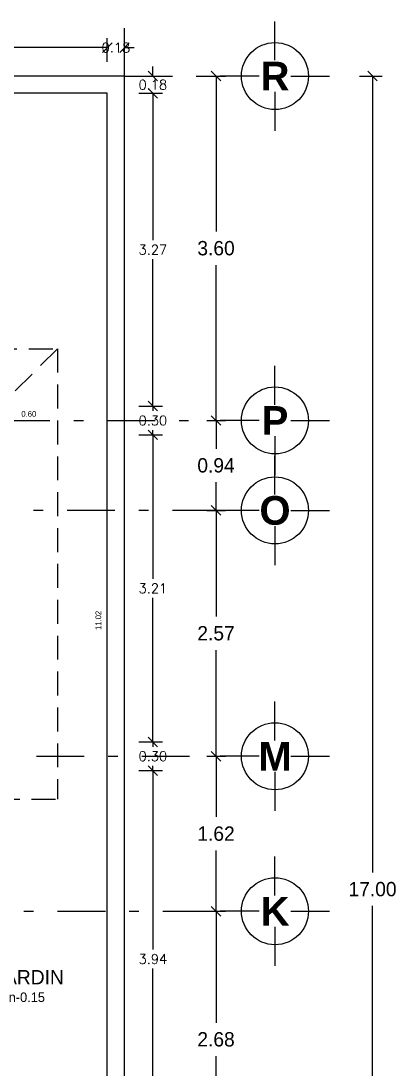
# Model space of a CAD drawing. Extents: x 12 to 127, y -37 to 29.
# Drawn here: x 52.16 to 56.09, y 6.72 to 17.68 of the extents above; entities that cross this region are included whole.
import ezdxf
from ezdxf.enums import TextEntityAlignment as Align

# ---------------------------------------------------------------- set-up
doc = ezdxf.new("R2010")
doc.units = 0
doc.header["$PDMODE"] = 34
doc.linetypes.add('DASHDOT', pattern=[1, 0.5, -0.25, 0, -0.25])
doc.linetypes.add('HIDDEN', pattern=[0.375, 0.25, -0.125])
doc.layers.get('0').update_dxf_attribs({"linetype": 'CONTINUOUS'})
doc.layers.get('DEFPOINTS').update_dxf_attribs({"linetype": 'CONTINUOUS'})
for name, color, linetype in [('CEXT', 5, 'CONTINUOUS'), ('CEXT2', 5, 'CONTINUOUS'), ('CINT', 7, 'CONTINUOUS'), ('EJES', 10, 'DASHDOT'), ('MBAJOS', 4, 'CONTINUOUS'), ('NIVELES', 7, 'CONTINUOUS'), ('PROY', 3, 'HIDDEN'), ('TEJES', 7, 'CONTINUOUS'), ('TEXTOS', 7, 'CONTINUOUS')]:
    doc.layers.add(name, color=color, linetype=linetype)
doc.styles.add('EJES', font='swisseb.ttf')
doc.styles.add('LETER', font='simplex.shx')
doc.styles.add('STYLE1', font='ZURCHBXC.TTF')
doc.dimstyles.new('CEXT', dxfattribs={"dimtxt": 0.15, "dimasz": 0.1, "dimexe": 0.1, "dimexo": 0.15, "dimgap": 0.1, "dimtad": 0, "dimtih": 1, "dimtoh": 1, "dimzin": 0, "dimtxsty": 'STANDARD', "dimblk": 'COT', "dimblk1": 'OBLIQUE', "dimblk2": 'OBLIQUE', "dimsah": 1, "dimcen": 0.09, "dimse1": 1, "dimclrt": 7, "dimazin": 3, "dimtfac": 1, "dimtix": 1, "dimtmove": 0, "dimatfit": 3, "dimtolj": 1, "dimtzin": 0})
doc.dimstyles.new('CINT', dxfattribs={"dimtxt": 0.08, "dimasz": 0.02, "dimexe": 0.05, "dimexo": 0.2, "dimgap": 0.02, "dimtad": 0, "dimtih": 1, "dimtoh": 1, "dimzin": 0, "dimtxsty": 'STANDARD', "dimblk": 'COT', "dimcen": 0.09, "dimazin": 3, "dimtfac": 1, "dimtix": 1, "dimtofl": 0, "dimtmove": 0, "dimatfit": 3, "dimtolj": 1, "dimtzin": 0})
doc.dimstyles.new('CONS', dxfattribs={"dimtxt": 0.1, "dimasz": 0.1, "dimexe": 0.1, "dimexo": 0.15, "dimgap": 0.05, "dimtad": 0, "dimtih": 1, "dimtoh": 1, "dimzin": 0, "dimtxsty": 'LETER', "dimblk1": 'OBLIQUE', "dimblk2": 'OBLIQUE', "dimsah": 1, "dimcen": 0.09, "dimclrt": 7, "dimaunit": 1, "dimazin": 3, "dimtfac": 1, "dimtix": 1, "dimtofl": 0, "dimtmove": 0, "dimatfit": 3, "dimtolj": 1, "dimtzin": 0})

# ---------------------------------------------------------------- blocks, each defined once
blk = doc.blocks.new('_OBLIQUE')
at = {"color": 0, "linetype": 'BYBLOCK'}
blk.add_line((-0.5, -0.5), (0.5, 0.5), dxfattribs=at)
blk = doc.blocks.new('*D42')
at = {"color": 0, "linetype": 'BYBLOCK'}
for p, q in [((54.064, 17.1), (54.302, 17.1)), ((54.202, 17.1), (54.202, 15.475)), ((54.202, 13.5), (54.202, 15.125))]:
    blk.add_line(p, q, dxfattribs=at)
at = {"layer": 'DEFPOINTS', "color": 0, "linetype": 'BYBLOCK'}
for p in [(53.914, 17.1), (54.202, 17.1), (53.955, 13.5)]:
    blk.add_point(p, dxfattribs=at)
at = {"color": 0, "linetype": 'BYBLOCK', "xscale": 0.1, "yscale": 0.1, "zscale": 0.1}
for p, rotation in [((54.202, 17.1), 90), ((54.202, 13.5), 270)]:
    blk.add_blockref('_OBLIQUE', p, dxfattribs=dict(at, rotation=rotation))
at = {"color": 7, "linetype": 'BYBLOCK', "insert": (54.202, 15.3), "char_height": 0.15, "attachment_point": 5}
blk.add_mtext('\\A1;3.60', dxfattribs=at)
blk = doc.blocks.new('COT')
blk.add_circle((0, 0), 1)
blk = doc.blocks.new('*D41')
at = {"color": 0, "linetype": 'BYBLOCK'}
for p, q in [((54.105, 13.5), (54.302, 13.5)), ((54.202, 13.5), (54.202, 13.205)), ((54.202, 12.56), (54.202, 12.855))]:
    blk.add_line(p, q, dxfattribs=at)
at = {"layer": 'DEFPOINTS', "color": 0, "linetype": 'BYBLOCK'}
for p in [(53.955, 13.5), (54.202, 13.5), (53.955, 12.56)]:
    blk.add_point(p, dxfattribs=at)
at = {"color": 0, "linetype": 'BYBLOCK', "xscale": 0.1, "yscale": 0.1, "zscale": 0.1}
for p, rotation in [((54.202, 13.5), 90), ((54.202, 12.56), 270)]:
    blk.add_blockref('_OBLIQUE', p, dxfattribs=dict(at, rotation=rotation))
at = {"color": 7, "linetype": 'BYBLOCK', "insert": (54.202, 13.03), "char_height": 0.15, "attachment_point": 5}
blk.add_mtext('\\A1;0.94', dxfattribs=at)
blk = doc.blocks.new('*D40')
at = {"color": 0, "linetype": 'BYBLOCK'}
for p, q in [((54.105, 9.99), (54.302, 9.99)), ((54.202, 9.99), (54.202, 9.355)), ((54.202, 8.37), (54.202, 9.005))]:
    blk.add_line(p, q, dxfattribs=at)
at = {"layer": 'DEFPOINTS', "color": 0, "linetype": 'BYBLOCK'}
for p in [(53.955, 9.99), (54.202, 9.99), (53.955, 8.37)]:
    blk.add_point(p, dxfattribs=at)
at = {"color": 0, "linetype": 'BYBLOCK', "xscale": 0.1, "yscale": 0.1, "zscale": 0.1}
for p, rotation in [((54.202, 9.99), 90), ((54.202, 8.37), 270)]:
    blk.add_blockref('_OBLIQUE', p, dxfattribs=dict(at, rotation=rotation))
at = {"color": 7, "linetype": 'BYBLOCK', "insert": (54.202, 9.18), "char_height": 0.15, "attachment_point": 5}
blk.add_mtext('\\A1;1.62', dxfattribs=at)
blk = doc.blocks.new('*D39')
at = {"color": 0, "linetype": 'BYBLOCK'}
for p, q in [((54.105, 8.37), (54.302, 8.37)), ((54.202, 8.37), (54.202, 7.205)), ((54.202, 5.69), (54.202, 6.855))]:
    blk.add_line(p, q, dxfattribs=at)
at = {"layer": 'DEFPOINTS', "color": 0, "linetype": 'BYBLOCK'}
for p in [(53.955, 8.37), (54.202, 8.37), (53.979, 5.69)]:
    blk.add_point(p, dxfattribs=at)
at = {"color": 0, "linetype": 'BYBLOCK', "xscale": 0.1, "yscale": 0.1, "zscale": 0.1}
for p, rotation in [((54.202, 8.37), 90), ((54.202, 5.69), 270)]:
    blk.add_blockref('_OBLIQUE', p, dxfattribs=dict(at, rotation=rotation))
at = {"color": 7, "linetype": 'BYBLOCK', "insert": (54.202, 7.03), "char_height": 0.15, "attachment_point": 5}
blk.add_mtext('\\A1;2.68', dxfattribs=at)
blk = doc.blocks.new('*D43')
at = {"color": 0, "linetype": 'BYBLOCK'}
for p, q in [((54.105, 12.56), (54.302, 12.56)), ((54.202, 12.56), (54.202, 11.45)), ((54.202, 9.99), (54.202, 11.1))]:
    blk.add_line(p, q, dxfattribs=at)
at = {"layer": 'DEFPOINTS', "color": 0, "linetype": 'BYBLOCK'}
for p in [(53.955, 12.56), (54.202, 12.56), (53.955, 9.99)]:
    blk.add_point(p, dxfattribs=at)
at = {"color": 0, "linetype": 'BYBLOCK', "xscale": 0.1, "yscale": 0.1, "zscale": 0.1}
for p, rotation in [((54.202, 12.56), 90), ((54.202, 9.99), 270)]:
    blk.add_blockref('_OBLIQUE', p, dxfattribs=dict(at, rotation=rotation))
at = {"color": 7, "linetype": 'BYBLOCK', "insert": (54.202, 11.275), "char_height": 0.15, "attachment_point": 5}
blk.add_mtext('\\A1;2.57', dxfattribs=at)
blk = doc.blocks.new('*D179')
at = {"color": 0, "linetype": 'BYBLOCK'}
for p, q in [((55.699, 17.1), (55.937, 17.1)), ((55.837, 17.1), (55.837, 8.775)), ((55.837, 0.1), (55.837, 8.425))]:
    blk.add_line(p, q, dxfattribs=at)
at = {"layer": 'DEFPOINTS', "color": 0, "linetype": 'BYBLOCK'}
for p in [(55.549, 17.1), (55.837, 17.1), (55.589, 0.1)]:
    blk.add_point(p, dxfattribs=at)
at = {"color": 0, "linetype": 'BYBLOCK', "xscale": 0.1, "yscale": 0.1, "zscale": 0.1}
for p, rotation in [((55.837, 17.1), 90), ((55.837, 0.1), 270)]:
    blk.add_blockref('_OBLIQUE', p, dxfattribs=dict(at, rotation=rotation))
at = {"color": 7, "linetype": 'BYBLOCK', "insert": (55.837, 8.6), "char_height": 0.15, "attachment_point": 5}
blk.add_mtext('\\A1;17.00', dxfattribs=at)
blk = doc.blocks.new('*D394')
at = {"layer": 'DEFPOINTS', "color": 0, "linetype": 'BYBLOCK'}
for p in [(47.746, 16.92), (53.066, 16.92), (53.066, 16.827)]:
    blk.add_point(p, dxfattribs=at)
at = {"color": 0, "linetype": 'BYBLOCK', "insert": (50.406, 16.827), "char_height": 0.06, "attachment_point": 5}
blk.add_mtext('\\A1;5.32', dxfattribs=at)
blk = doc.blocks.new('_NONE')
at = {"color": 0, "linetype": 'BYBLOCK'}
blk.add_circle((0, 0), 0.25, dxfattribs=at)
blk = doc.blocks.new('*D395')
at = {"layer": 'DEFPOINTS', "color": 0, "linetype": 'BYBLOCK'}
for p in [(53.066, 16.92), (52.973, 5.9), (53.066, 5.9)]:
    blk.add_point(p, dxfattribs=at)
at = {"color": 0, "linetype": 'BYBLOCK', "insert": (52.973, 11.41), "char_height": 0.06, "attachment_point": 5, "rotation": 90}
blk.add_mtext('\\A1;11.02', dxfattribs=at)
blk = doc.blocks.new('*D409')
at = {"layer": 'DEFPOINTS', "color": 0, "linetype": 'BYBLOCK'}
for p in [(51.946, 13.65), (52.546, 13.65), (52.546, 13.568)]:
    blk.add_point(p, dxfattribs=at)
at = {"color": 0, "linetype": 'BYBLOCK', "insert": (52.246, 13.568), "char_height": 0.06, "attachment_point": 5}
blk.add_mtext('\\A1;0.60', dxfattribs=at)
blk = doc.blocks.new('*D538')
at = {"color": 0, "linetype": 'BYBLOCK'}
for p, q in [((53.396, 9.84), (53.642, 9.84)), ((53.542, 9.84), (53.542, 7.97)), ((53.542, 5.9), (53.542, 7.77)), ((53.396, 5.9), (53.642, 5.9))]:
    blk.add_line(p, q, dxfattribs=at)
at = {"layer": 'DEFPOINTS', "color": 0, "linetype": 'BYBLOCK'}
for p in [(53.246, 9.84), (53.542, 9.84), (53.246, 5.9)]:
    blk.add_point(p, dxfattribs=at)
at = {"color": 0, "linetype": 'BYBLOCK', "xscale": 0.1, "yscale": 0.1, "zscale": 0.1}
for p, rotation in [((53.542, 9.84), 90), ((53.542, 5.9), 270)]:
    blk.add_blockref('_OBLIQUE', p, dxfattribs=dict(at, rotation=rotation))
at = {"color": 7, "linetype": 'BYBLOCK', "insert": (53.542, 7.87), "char_height": 0.1, "attachment_point": 5, "style": 'LETER'}
blk.add_mtext('\\A1;3.94', dxfattribs=at)
blk = doc.blocks.new('*D539')
at = {"color": 0, "linetype": 'BYBLOCK'}
for p, q in [((53.396, 10.14), (53.642, 10.14)), ((53.542, 10.14), (53.542, 10.09)), ((53.542, 9.84), (53.542, 9.89)), ((53.396, 9.84), (53.642, 9.84))]:
    blk.add_line(p, q, dxfattribs=at)
at = {"layer": 'DEFPOINTS', "color": 0, "linetype": 'BYBLOCK'}
for p in [(53.246, 10.14), (53.542, 10.14), (53.246, 9.84)]:
    blk.add_point(p, dxfattribs=at)
at = {"color": 0, "linetype": 'BYBLOCK', "xscale": 0.1, "yscale": 0.1, "zscale": 0.1}
for p, rotation in [((53.542, 10.14), 90), ((53.542, 9.84), 270)]:
    blk.add_blockref('_OBLIQUE', p, dxfattribs=dict(at, rotation=rotation))
at = {"color": 7, "linetype": 'BYBLOCK', "insert": (53.542, 9.99), "char_height": 0.1, "attachment_point": 5, "style": 'LETER'}
blk.add_mtext('\\A1;0.30', dxfattribs=at)
blk = doc.blocks.new('*D540')
at = {"color": 0, "linetype": 'BYBLOCK'}
for p, q in [((53.396, 13.35), (53.642, 13.35)), ((53.542, 13.35), (53.542, 11.845)), ((53.542, 10.14), (53.542, 11.645)), ((53.396, 10.14), (53.642, 10.14))]:
    blk.add_line(p, q, dxfattribs=at)
at = {"layer": 'DEFPOINTS', "color": 0, "linetype": 'BYBLOCK'}
for p in [(53.246, 13.35), (53.542, 13.35), (53.246, 10.14)]:
    blk.add_point(p, dxfattribs=at)
at = {"color": 0, "linetype": 'BYBLOCK', "xscale": 0.1, "yscale": 0.1, "zscale": 0.1}
for p, rotation in [((53.542, 13.35), 90), ((53.542, 10.14), 270)]:
    blk.add_blockref('_OBLIQUE', p, dxfattribs=dict(at, rotation=rotation))
at = {"color": 7, "linetype": 'BYBLOCK', "insert": (53.542, 11.745), "char_height": 0.1, "attachment_point": 5, "style": 'LETER'}
blk.add_mtext('\\A1;3.21', dxfattribs=at)
blk = doc.blocks.new('*D541')
at = {"color": 0, "linetype": 'BYBLOCK'}
for p, q in [((53.396, 13.65), (53.642, 13.65)), ((53.542, 13.65), (53.542, 13.6)), ((53.542, 13.35), (53.542, 13.4)), ((53.396, 13.35), (53.642, 13.35))]:
    blk.add_line(p, q, dxfattribs=at)
at = {"layer": 'DEFPOINTS', "color": 0, "linetype": 'BYBLOCK'}
for p in [(53.246, 13.65), (53.542, 13.65), (53.246, 13.35)]:
    blk.add_point(p, dxfattribs=at)
at = {"color": 0, "linetype": 'BYBLOCK', "xscale": 0.1, "yscale": 0.1, "zscale": 0.1}
for p, rotation in [((53.542, 13.65), 90), ((53.542, 13.35), 270)]:
    blk.add_blockref('_OBLIQUE', p, dxfattribs=dict(at, rotation=rotation))
at = {"color": 7, "linetype": 'BYBLOCK', "insert": (53.542, 13.5), "char_height": 0.1, "attachment_point": 5, "style": 'LETER'}
blk.add_mtext('\\A1;0.30', dxfattribs=at)
blk = doc.blocks.new('*D542')
at = {"color": 0, "linetype": 'BYBLOCK'}
for p, q in [((53.396, 16.92), (53.642, 16.92)), ((53.542, 16.92), (53.542, 15.385)), ((53.542, 13.65), (53.542, 15.185)), ((53.396, 13.65), (53.642, 13.65))]:
    blk.add_line(p, q, dxfattribs=at)
at = {"layer": 'DEFPOINTS', "color": 0, "linetype": 'BYBLOCK'}
for p in [(53.246, 16.92), (53.542, 16.92), (53.246, 13.65)]:
    blk.add_point(p, dxfattribs=at)
at = {"color": 0, "linetype": 'BYBLOCK', "xscale": 0.1, "yscale": 0.1, "zscale": 0.1}
for p, rotation in [((53.542, 16.92), 90), ((53.542, 13.65), 270)]:
    blk.add_blockref('_OBLIQUE', p, dxfattribs=dict(at, rotation=rotation))
at = {"color": 7, "linetype": 'BYBLOCK', "insert": (53.542, 15.285), "char_height": 0.1, "attachment_point": 5, "style": 'LETER'}
blk.add_mtext('\\A1;3.27', dxfattribs=at)
blk = doc.blocks.new('*D543')
at = {"color": 0, "linetype": 'BYBLOCK'}
for p, q in [((53.396, 17.1), (53.642, 17.1)), ((53.542, 17.1), (53.542, 17.2)), ((53.396, 16.92), (53.642, 16.92)), ((53.542, 16.92), (53.542, 16.82))]:
    blk.add_line(p, q, dxfattribs=at)
at = {"layer": 'DEFPOINTS', "color": 0, "linetype": 'BYBLOCK'}
for p in [(53.246, 17.1), (53.542, 17.1), (53.246, 16.92)]:
    blk.add_point(p, dxfattribs=at)
at = {"color": 0, "linetype": 'BYBLOCK', "xscale": 0.1, "yscale": 0.1, "zscale": 0.1}
for p, rotation in [((53.542, 17.1), 270), ((53.542, 16.92), 90)]:
    blk.add_blockref('_OBLIQUE', p, dxfattribs=dict(at, rotation=rotation))
at = {"color": 7, "linetype": 'BYBLOCK', "insert": (53.542, 17.01), "char_height": 0.1, "attachment_point": 5, "style": 'LETER'}
blk.add_mtext('\\A1;0.18', dxfattribs=at)
blk = doc.blocks.new('*D565')
at = {"color": 0, "linetype": 'BYBLOCK'}
for p, q in [((53.066, 17.25), (53.066, 17.497)), ((47.746, 17.397), (50.204, 17.397)), ((53.066, 17.397), (50.609, 17.397))]:
    blk.add_line(p, q, dxfattribs=at)
at = {"layer": 'DEFPOINTS', "color": 0, "linetype": 'BYBLOCK'}
for p in [(53.066, 17.397), (47.746, 17.1), (53.066, 17.1)]:
    blk.add_point(p, dxfattribs=at)
at = {"color": 0, "linetype": 'BYBLOCK', "xscale": 0.1, "yscale": 0.1, "zscale": 0.1, "rotation": 180}
blk.add_blockref('_OBLIQUE', (47.746, 17.397), dxfattribs=at)
at = {"color": 0, "linetype": 'BYBLOCK', "xscale": 0.1, "yscale": 0.1, "zscale": 0.1}
blk.add_blockref('_OBLIQUE', (53.066, 17.397), dxfattribs=at)
at = {"color": 7, "linetype": 'BYBLOCK', "insert": (50.406, 17.397), "char_height": 0.1, "attachment_point": 5, "style": 'LETER'}
blk.add_mtext('\\A1;5.32', dxfattribs=at)
blk = doc.blocks.new('*D566')
at = {"color": 0, "linetype": 'BYBLOCK'}
for p, q in [((53.246, 17.25), (53.246, 17.497)), ((53.066, 17.397), (52.966, 17.397)), ((53.246, 17.397), (53.346, 17.397))]:
    blk.add_line(p, q, dxfattribs=at)
at = {"layer": 'DEFPOINTS', "color": 0, "linetype": 'BYBLOCK'}
for p in [(53.246, 17.397), (53.066, 17.1), (53.246, 17.1)]:
    blk.add_point(p, dxfattribs=at)
at = {"color": 0, "linetype": 'BYBLOCK', "xscale": 0.1, "yscale": 0.1, "zscale": 0.1}
blk.add_blockref('_OBLIQUE', (53.066, 17.397), dxfattribs=at)
at = {"color": 0, "linetype": 'BYBLOCK', "xscale": 0.1, "yscale": 0.1, "zscale": 0.1, "rotation": 180}
blk.add_blockref('_OBLIQUE', (53.246, 17.397), dxfattribs=at)
at = {"color": 7, "linetype": 'BYBLOCK', "insert": (53.156, 17.397), "char_height": 0.1, "attachment_point": 5, "style": 'LETER'}
blk.add_mtext('\\A1;0.18', dxfattribs=at)

msp = doc.modelspace()

# ---------------------------------------------------------------- linework, layer by layer
at = {"layer": 'EJES'}
for p, q in [((53.246, 17.1), (53.246, 18.1)), ((53.246, 17.1), (54.246, 17.1)), ((47.566, 13.5), (54.246, 13.5)), ((54.246, 12.56), (37.246, 12.56)), ((51.226, 9.99), (54.246, 9.99)), ((44.846, 8.37), (54.246, 8.37))]:
    msp.add_line(p, q, dxfattribs=at)
at = {"layer": 'EJES', "color": 5, "linetype": 'CONTINUOUS', "ltscale": 0.5}
for p, q in [((54.818, 17.265), (54.818, 17.672)), ((54.653, 17.1), (54.246, 17.1)), ((54.983, 17.1), (55.389, 17.1)), ((54.818, 16.936), (54.818, 16.529)), ((54.818, 13.665), (54.818, 14.072)), ((54.653, 13.5), (54.246, 13.5)), ((54.983, 13.5), (55.389, 13.5)), ((54.818, 13.336), (54.818, 12.929)), ((54.818, 12.725), (54.818, 13.132)), ((54.653, 12.56), (54.246, 12.56)), ((54.983, 12.56), (55.389, 12.56)), ((54.818, 12.395), (54.818, 11.989)), ((54.818, 10.155), (54.818, 10.562)), ((54.653, 9.99), (54.246, 9.99)), ((54.983, 9.99), (55.389, 9.99)), ((54.818, 9.826), (54.818, 9.419)), ((54.818, 8.535), (54.818, 8.942)), ((54.653, 8.37), (54.246, 8.37)), ((54.983, 8.37), (55.389, 8.37)), ((54.818, 8.206), (54.818, 7.799))]:
    msp.add_line(p, q, dxfattribs=at)
for centre in [(54.818, 17.1), (54.818, 13.5), (54.818, 12.56), (54.818, 9.99), (54.818, 8.37)]:
    msp.add_circle(centre, 0.35, dxfattribs=at)
at = {"layer": 'MBAJOS'}
for p, q in [((53.246, 17.1), (47.746, 17.1)), ((53.246, 5.9), (53.246, 17.1)), ((53.066, 16.92), (47.746, 16.92)), ((53.066, 5.9), (53.066, 16.92))]:
    msp.add_line(p, q, dxfattribs=at)
at = {"layer": 'PROY'}
for p, q in [((47.746, 14.25), (52.546, 14.25)), ((52.546, 14.25), (48.436, 10.14)), ((52.546, 14.25), (52.546, 9.54)), ((51.526, 9.54), (52.546, 9.54))]:
    msp.add_line(p, q, dxfattribs=at)

# ---------------------------------------------------------------- texts
at = {"layer": 'NIVELES'}
msp.add_text('n-0.15', height=0.1, dxfattribs=at).set_placement((52.036, 7.421))
at = {"layer": 'TEJES', "ltscale": 0.5, "style": 'EJES'}
for s, p in [('R', (54.818, 17.1)), ('P', (54.818, 13.5)), ('O', (54.818, 12.56)), ('M', (54.818, 9.99)), ('K', (54.818, 8.37))]:
    msp.add_text(s, height=0.3, dxfattribs=at).set_placement(p, align=Align.MIDDLE)
at = {"layer": 'TEXTOS', "style": 'STYLE1'}
msp.add_text('JARDIN', height=0.15, dxfattribs=at).set_placement((52.25, 7.679), align=Align.MIDDLE)

# ---------------------------------------------------------------- dimensions: what is measured, and where the dimension line sits
at = {"layer": 'CEXT'}
for base, p1, p2, picture, middle in [((54.202, 17.1), (53.955, 13.5), (53.914, 17.1), '*D42', (54.202, 15.3)), ((55.837, 17.1), (55.589, 0.1), (55.549, 17.1), '*D179', (55.837, 8.6)), ((54.202, 13.5), (53.955, 12.56), (53.955, 13.5), '*D41', (54.202, 13.03)), ((54.202, 12.56), (53.955, 9.99), (53.955, 12.56), '*D43', (54.202, 11.275)), ((54.202, 9.99), (53.955, 8.37), (53.955, 9.99), '*D40', (54.202, 9.18)), ((54.202, 8.37), (53.979, 5.69), (53.955, 8.37), '*D39', (54.202, 7.03))]:
    dim = msp.add_linear_dim(base=base, p1=p1, p2=p2, angle=270, dimstyle='CEXT', override={"dimtxt": 0.15, "dimse1": 1, "dimclrt": 7}, dxfattribs=at)
    dim.commit()
    dim.dimension.update_dxf_attribs({"geometry": picture, "text_midpoint": middle})
at = {"layer": 'CEXT2'}
for base, p1, p2, picture, middle in [((53.066, 17.397), (47.746, 17.1), (53.066, 17.1), '*D565', (50.406, 17.397)), ((53.246, 17.397), (53.066, 17.1), (53.246, 17.1), '*D566', (53.156, 17.397))]:
    dim = msp.add_linear_dim(base=base, p1=p1, p2=p2, dimstyle='CONS', override={"dimscale": 1, "dimse1": 1, "dimclrt": 7}, dxfattribs=at)
    dim.commit()
    dim.dimension.update_dxf_attribs({"geometry": picture, "text_midpoint": middle})
for base, p1, p2, picture, middle in [((53.542, 17.1), (53.246, 16.92), (53.246, 17.1), '*D543', (53.542, 17.01)), ((53.542, 16.92), (53.246, 13.65), (53.246, 16.92), '*D542', (53.542, 15.285)), ((53.542, 13.65), (53.246, 13.35), (53.246, 13.65), '*D541', (53.542, 13.5)), ((53.542, 13.35), (53.246, 10.14), (53.246, 13.35), '*D540', (53.542, 11.745)), ((53.542, 10.14), (53.246, 9.84), (53.246, 10.14), '*D539', (53.542, 9.99)), ((53.542, 9.84), (53.246, 5.9), (53.246, 9.84), '*D538', (53.542, 7.87))]:
    dim = msp.add_linear_dim(base=base, p1=p1, p2=p2, angle=90, dimstyle='CONS', override={"dimscale": 1, "dimclrt": 7}, dxfattribs=at)
    dim.commit()
    dim.dimension.update_dxf_attribs({"geometry": picture, "text_midpoint": middle})
at = {"layer": 'CINT'}
for base, p1, p2, picture, middle in [((53.066, 16.827), (47.746, 16.92), (53.066, 16.92), '*D394', (50.406, 16.827)), ((52.546, 13.568), (51.946, 13.65), (52.546, 13.65), '*D409', (52.246, 13.568))]:
    dim = msp.add_linear_dim(base=base, p1=p1, p2=p2, dimstyle='CINT', override={"dimtxt": 0.06, "dimtih": 0, "dimtoh": 0, "dimblk1": 'NONE', "dimblk2": 'NONE', "dimsah": 1, "dimse1": 1, "dimse2": 1, "dimsd1": 1, "dimsd2": 1}, dxfattribs=at)
    dim.commit()
    dim.dimension.update_dxf_attribs({"geometry": picture, "text_midpoint": middle})
dim = msp.add_linear_dim(base=(52.973, 5.9), p1=(53.066, 16.92), p2=(53.066, 5.9), angle=90, dimstyle='CINT', override={"dimtxt": 0.06, "dimtih": 0, "dimtoh": 0, "dimblk1": 'NONE', "dimblk2": 'NONE', "dimsah": 1, "dimse1": 1, "dimse2": 1, "dimsd1": 1, "dimsd2": 1}, dxfattribs=at)
dim.commit()
dim.dimension.update_dxf_attribs({"geometry": '*D395', "text_midpoint": (52.973, 11.41)})

doc.saveas('drawing.dxf')
